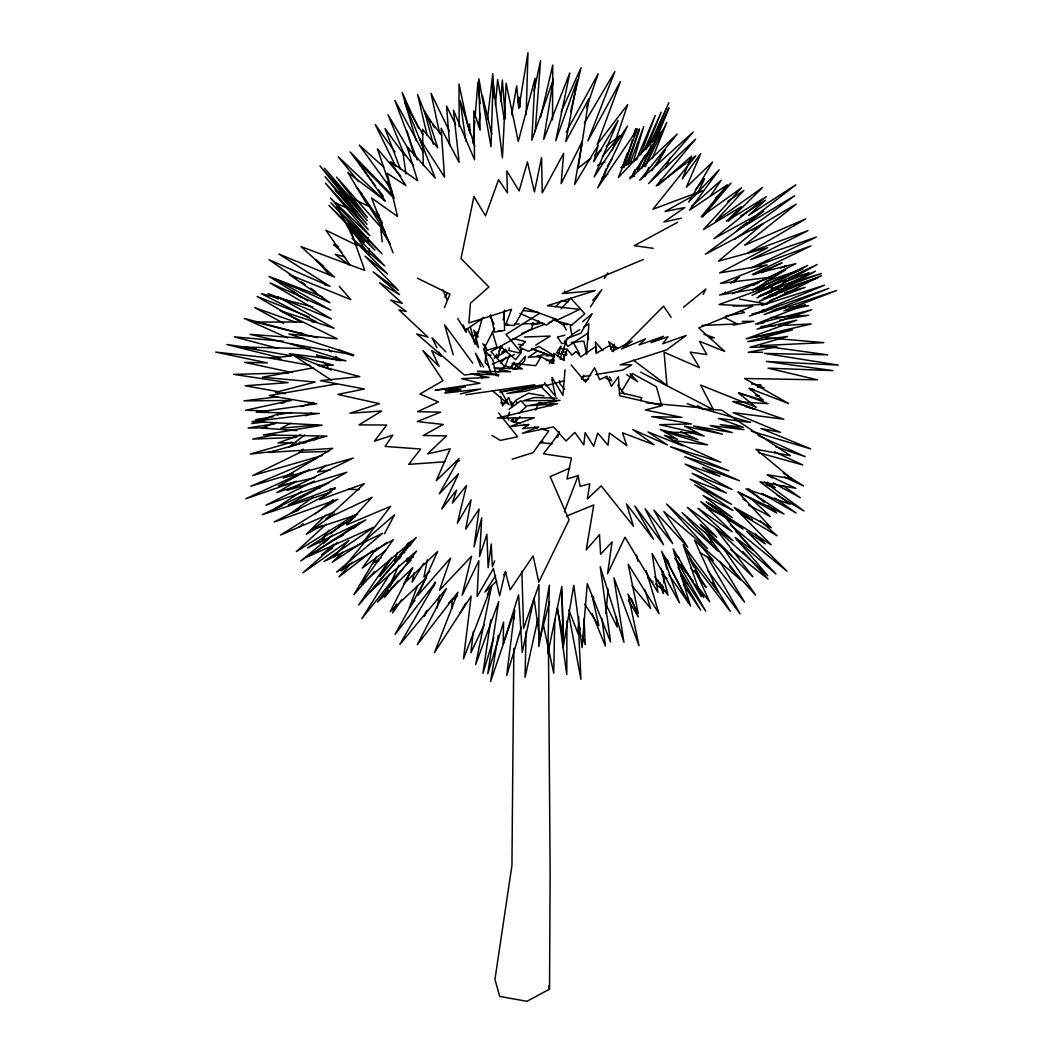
<?xml version="1.0" encoding="UTF-8"?>
<svg xmlns="http://www.w3.org/2000/svg" width="1054" height="1054" viewBox="0 0 1054 1054"><rect width="100%" height="100%" fill="white"/><g stroke="black" fill="none" stroke-linecap="round" stroke-linejoin="round"><path stroke-width="1.5" d="M552.52 119.892L552.744 65.084L540.518 117.534M566.933 620.911L566.762 674.455L557.579 608.118M513.851 648.408L511.928 865.532L494.945 979.416L499.715 996.438L527 1001.3L549.529 989.139L550.148 872.343L548.436 643.836M559.582 380.56L559.569 383.34L564.667 389.466M514.115 618.803L514.181 612.216M515.867 421.416L515.893 418.122M554.786 619.541L553.719 673.15L543.442 625.18M526.104 631.32L525.05 677.314L537.935 618.698M526.17 114.622L527.988 52.7L518.779 108.496L516.671 85.809L511.704 114.702M578.712 616.603L578.172 634.007L568.831 609.937M451.758 608.553L452.166 598.843M535.195 131.658L540.557 60.737L534.009 91.026M586.538 354.355L588.909 323.828L583.626 327.175M472.982 143.265L474.801 120.828M475.051 117.613L477.897 82.344L480.071 103.397M565.01 369.809L562.941 395.29L551.98 377.372M500.624 101.224L502.35 80.025L505.393 118.812M495.38 105.216L497.659 79.564L504.352 119.589M605.839 613.507L608.158 589.226M487.462 119.379L492.771 73.675L494.221 98.075M473.365 631.465L470.888 652.729L484.273 624.64M478.582 126.454L480.189 113.463M468.701 130.367L469.504 123.977L470.229 133.726M613.323 351.72L614.377 344.236L610.595 349.203M490.821 619.857L482.93 673.322L493.786 637.683M503.219 319.81L504.682 310.153M498.252 635.338L490.597 681.53L514.76 610.371L506.697 675.522L521.387 627.143M509.266 347.873L508.818 350.495L518.805 352.853L522.31 348.492M498.265 357.411L500.4 346.305L515.643 359.638L521.229 352.55L506.039 334.487L539.398 313.446M427.305 559.793L423.958 577.052L429.808 571.466M437.081 608.013L439.597 595.339M533.06 322.643L531.783 328.822L490.94 351.614L504.523 366.423L498.107 372.47M520.65 351.878L521.269 349.019M414.248 572.572L412.114 582.137L423.748 563.363M407.292 558.172L406.567 561.242L413.273 556.947M410.164 545.88L411.244 541.269M570.662 111.592L581.031 67.693L561.11 111.974M517.962 102.001L519.121 97.258L520.202 106.968M539.832 639.159L549.516 601.689M397.2 552.533L394.683 562.006L409.611 542.349M557.566 437.423L559.16 431.6M474.893 344.197L482.271 318.11M557.856 356.687L560.965 346.055L556.486 352.813L565.761 355.251M633.414 161.249L643.704 126.651L629.949 163.66M623.955 167.665L632.598 139.497M633.559 136.361L635.957 128.535L633.23 136.282M425.856 611.583L424.419 616.208L427.12 610.266M433.484 586.933L434.907 582.309M627.907 164.819L639.488 128.957L626.129 165.333M606.116 168.785L603.56 176.44L607.881 174.226M612.282 150.419L627.683 104.53L597.223 144.477L620.477 81.461L587.921 140.801L614.851 71.593L584.298 123.331M586.472 107.93L598.198 73.74L566.248 132.119M560.056 358.953L567.223 338.334L580.728 333.248L592.19 313.631L582.691 321.654M622.334 167.257L627.235 153.317M417.542 585.55L409.229 607.987L414.933 600.293M634.995 169.799L633.309 174.332L635.298 169.892M640.621 154.714L655.245 115.466L636.629 159.022M505.077 366.41L509.187 355.712M564.259 511.901L578.33 475.328M640.463 400.691L641.649 397.687L622.4 393.063L619.317 393.577M645.114 176.598L648.711 167.586M652.321 158.574L666.734 122.514L645.114 166.585M641.873 160.327L637.644 170.853L644.429 156.045M646.115 149.787L661.214 112.185L643.941 150.656M494.708 560.886L492.35 566.749L491.256 544.009L488.134 567.698L486.882 534.312L479.61 556.407L481.704 517.909L474.036 546.881L479.109 509.095L465.697 529.174L471.138 499.794L457.344 523.232L466.527 485.499L452.429 503.074L456.501 490.136L441.797 508.99L458.582 473.76L439.36 493.759L459.017 458.688L436.29 480.664L450.229 448.767L427.581 453.905L446.474 435.895L423.221 435.5L443.247 424.472L417.331 421.547L440.651 412.14L417.555 411.679L438.385 401.982L420.032 393.972L443.009 380.718L422.957 350.56L439.136 366.278L431.626 350.495L441.125 356.331L439.031 352.049M645.008 166.545L668.987 107.824L654.455 140.142M444.445 307.61L449.992 294.145L417.45 278.243M582.032 379.638L583.903 375.092M651.293 145.228L641.886 168.008L652.479 144.543M652.545 142.198L668.855 102.725L649.185 145.676M507.949 416.053L509.609 412.061M396.383 604.061L392.523 612.967L401.837 599.621M406.686 580.293L411.192 569.898M660.858 179.312L658.328 185.161L691.595 156.124L682.294 178.903L700.739 153.62L686.365 187.217L712.557 162.052L688.723 202.052L719.197 169.747L689.579 210.115L727.365 184.779L701.279 216.702L741.555 187.81L703.519 229.601L741.436 206.597L726.496 221.261L766.337 196.716L713.901 238.705L763.61 211.367L705.363 254.225L763.294 223.593L718.393 261.168L767.655 247.716L719.605 272.933L767.259 264.91L720.462 283.407L772.318 277.018L719.526 295.041L766.838 287.149L719.052 304.58L752.754 306.108L698.736 327.913L724.704 351.404L699.382 341.246L706.826 354.618L690.225 352.102L699.553 367.714L664.073 352.247L666.971 385.461L633.296 360.099M665.917 167.612L670.344 157.389M398.886 565.181L392.154 579.963L411.086 560.056M405.606 550.412L408.965 543.021M487.291 594.864L490.69 587.394M535.537 410.032L538.976 402.536L551.255 405.856M697.708 193.317L704.612 178.706L695.297 189.865M388.373 590.069L384.776 597.262L398.004 580.807M389.809 587.197L394.855 577.131L361.838 618.672L389.848 574.048M703.229 294.29L705.916 288.994L683.559 307.175M412.298 568.198L390.23 611.557L426.303 577.671L395.105 634.389L435.526 582.388L399.822 644.481L446.435 588.475L417.318 644.653L457.976 592.229L434.446 652.65L471.191 596.195L463.483 658.855L491.625 585.892L475.631 664.573L498.7 601.505L487.752 673.849L503.575 622.137L503.206 643.941L518.608 594.878L522.217 652.36L534.035 598.277L539.161 634.442M484.208 348.215L494.708 328.176M376.845 548.133L375.303 551.044L387.187 542.204M384.565 533.627L394.604 514.76L363.366 541.848L390.599 506.342L346.766 524.839L372.022 497.277L325.95 518.95L364.421 483.628L319.586 499.741L335.317 487.659L288.322 504.958L346.806 472.258L287.044 490.492L353.288 458.055L283.223 478.015L332.721 448.372L268.783 452.456L326.951 436.079L263.342 434.92L322.116 425.197L252.104 421.534L319.375 413.458L256.214 412.233L316.727 403.774L269.257 395.579L336.911 383.867M656.51 165.399L664.995 150.076L651.912 170.788M460.163 612.967L465.763 603.204M512.481 420.862L514.102 418.095M511.058 367.965L514.392 362.365L509.174 368.716M621.741 391.179L632.347 373.472L656.405 386.726L661.464 404.67M376.726 556.538L353.854 594.654L374.565 571.452M604.285 278.572L607.684 272.986M444.907 297.162L447.397 293.104M391.627 557.513L379.743 576.525L396.831 556.538M399.479 558.712L401.231 555.932L358.663 605.009L389.189 560.214M607.288 166.295L612.282 158.363M538.713 320.89L537.026 323.525L522.455 323.828M495.683 575.616L484.919 592.058L496.697 581.176M549.332 363.643L553.811 356.871M590.385 306.964L601.913 289.6L592.625 300.561M495.156 356.845L496.921 354.21M498.687 351.562L502.205 346.292M581.334 378.742L582.704 376.726L590.701 375.408M710.37 196.004L721.147 180.26L691.503 206.465M375.646 549.542L362.273 568.119L385.698 550.491M342.629 525.155L344.46 522.626L330.679 533.772M322.287 539.081L329.019 530.202M559.107 433.181L543.482 453.826L571.492 458.055L566.96 479.003L578.132 475.657L580.095 486.329L589.805 483.826L587.328 498.937L601.175 485.881L633.507 526.209L626.432 503.865L653.414 539.2L634.798 505.973L663.546 544.773L645.101 508.766L672.755 543.627L653.941 510.136L687.722 547.092L663.822 511.519L707.511 548.673L666.576 504.062L718.169 551.163L682.122 512.679L731.516 555.735L700.357 524.391L716.773 537.158L687.406 507.409L733.044 540.742L698.011 508.318L732.122 531.783L700.805 501.691L743.096 529.108L708.868 503.588M512.468 404.617L515.498 400.731L517.54 403.221M515.024 422.614L520.057 416.422M366.647 539.74L341.14 570.833L350.152 563.653M702.465 217.058L730.936 183.146L715.679 197.73M602.44 156.44L620.2 135.452L606.182 146.322M406.436 545.287L408.57 542.784M723.347 294.422L725.495 292.024M734.085 282.419L739.46 276.411L730.672 283.394M352.141 562.19L338.993 576.854L372.655 550.662M513.272 369.519L525.485 356.265L524.563 360.995L516.71 368.9M561.084 308.822L569.819 299.376M500.729 363.024L506.078 357.266M472.205 337.214L477.791 331.562M623.836 346.252L663.572 306.213L671.148 317.267M555.471 306.793L561.136 301.167M728.538 221.037L762.556 187.52L715.389 221.195L743.834 190.445L727.642 201.498M325.726 515.248L306.24 534.352L321.971 525.472M514.444 417.674L510.887 421.007L520.333 423.497M519.187 413.221L526.302 406.554L520.9 400.744L509.042 409.268M342.972 552.27L332.194 562.309L364.5 541.058M503.772 574.641L506.131 572.467M326.345 524.101L296.332 551.624L354.381 515.169M323.315 543.561L329.349 538.172M337.399 542.441L302.788 572.875L348.94 540.412L333.815 556.683L337.82 553.903M353.472 528.317L359.651 522.876L300.785 560.912L332.471 535.089M334.065 544.167L321.615 554.905L332.629 548.185M643.586 158.1L649.751 152.883L645.417 155.096M505.591 349.256L501.849 352.326L506.223 350.363M448.661 603.033L457.344 595.879M346.41 523.719L355.29 516.486M303.104 449.202L299.31 452.285L328.756 451.415M314.514 439.979L318.321 436.896L289.033 447.028L304.685 434.973M571.663 335.462L564.509 341.259L567.724 346.437L588.053 333.064L588.606 339.493M319.402 542.889L324.408 538.831M300.43 525.959L302.946 523.943M315.502 513.838L333.104 499.701M590.899 158.192L578.172 168.073L588.909 98.615L565.787 141.618L577.315 80.196L555.735 140.788L569.806 72.976L543.706 139.326L553.469 79.142L531.796 140.195L535.063 78.259L518.278 141.46L506.118 83.266L502.429 157.942L493.035 82.594L491.032 146.704L478.885 78.773L480.123 130.222L473.733 110.802L474.537 159.747L453.444 110.222L459.122 162.316L441.112 128.272L444.524 177.098L419.597 138.351L435.223 178.007L407.015 146.677L417.621 180.682L390.336 161.565L406.014 185.702L387.213 173.304L397.542 216.439L371.509 197.941L393.089 252.802M594.719 155.228L601.096 150.287M737.721 229.667L746.759 222.697M749.341 220.694L795.849 184.858L748.538 215.424L765.402 200.273L740.817 216.017M326.279 465.275L317.491 471.981L330.324 469.939M734.506 239.442L794.676 195.728L736.522 230.813M313.183 497.106L291.141 513.034L298.677 510.162M334.605 513.865L312.182 529.569L357.649 514.405M555.484 318.782L546.433 325.067L519.912 313.407M537.606 350.863L528.304 357.332L539.582 356.45M464.682 330.6L483.562 317.807M355.093 516.592L307.544 547.909L365.804 519.885L307.847 556.71L373.459 527.356L323.973 561.518L382.642 533.232L336.608 572.058L393.274 539.727L360.995 584.443L416.304 537.5L369.941 591.966L416.593 551.031L377.437 602.137L412.825 567.737L403.735 583.929L437.673 551.413L417.951 595.286L450.585 558.08L439.558 590.135L471.533 556.288L462.166 595.167L478.872 560.715L477.093 596.538L493.443 568.501L499.609 595.8L505.327 571.492L510.136 589.792L533.113 555.932L538.831 582.151L569.055 519.951L550.148 476.606L569.647 468.2M301.787 491.283L274.501 508.977L282.103 505.854M579.66 329.678L571.742 334.698L570.293 326.292L584.812 313.842L570.833 298.229M535.788 345.093L550.175 336.094L524.339 337.003M299.165 526.974L303.341 524.365M752.53 290.482L785.691 269.811L732.701 293.776M381.166 557.816L372.787 562.783L378.913 560.807M751.7 230.365L796.231 204.107L744.519 245.266L805.691 218.903L747.945 252.802L807.944 230.668L750.725 259.587L816.376 237.084L751.397 267.795L810.948 245.872L752.292 274.409L795.862 263.632L768.023 277.861M494.273 358.162L507.119 350.85M677.63 222.302L634.271 245.687L653.216 248.296M516.065 400.033L528.673 393.208L543.969 395.935M309.599 469.373L278.19 485.947L314.922 477.726M554.061 361.087L551.189 362.602L553.943 363.222M564.101 355.804L566.973 354.289L563.758 354.539M329.665 493.14L274.264 521.98L337.978 499.188L280.575 535.037L333.973 512.06M783.715 267.084L786.613 265.582L780.592 268.059M620.872 167.599L636.761 159.51M753.36 285.344L759.223 282.353M330.653 541.611L343.63 534.984M601.847 178.047L606.129 175.886M290.93 423.181L280.693 428.332L317.728 424.92M305.541 415.829L311.391 412.878M314.382 481.059L265.977 505.143L329.243 482.561L262.327 514.681L331.022 492.139M302.103 451.455L252.644 475.578L322.524 455.447M761.475 272.736L782.068 262.841L753.439 274.804M597.473 165.438L604.877 161.908M304.764 471.375L245.845 498.753L296.464 481.256L276.846 492.587L300.14 484.682M755.797 289.613L807.68 265.463L752.029 295.344L817.127 264.514L756.864 297.9L815.414 271.247L759.315 301.339L821.448 275.687L761.805 305.37L824.439 285.239L749.447 316.095L828.773 288.374L764.071 314.566L836.612 290.522L783.899 310.811L805.454 304.698L755.389 324.092L811.712 309.757L757.088 329.138L796.771 320.192L746.127 338.861L792.516 329.836L747.787 341.641L787.562 336.45L749.974 347.306L777.061 346.753L748.116 352.339L762.74 352.273M492.231 364.144L514.668 354.46M316.661 458.358L250.839 486.237L293.21 473.43M643.335 259.482L562.256 293.526L595.128 290.614L547.448 305.673L579.595 309.415L557.777 319.836L524.681 307.689L514.431 325.502L505.617 325.04L511.519 309.296L468.872 322.998L470.453 303.223L488.885 286.991L461.006 258.533L473.931 196.531L485.512 215.859L498.582 179.694L507.409 192.882L506.842 170.893L519.108 190.932L527.448 161.987L534.418 191.92L541.558 157.586L542.257 192.829L563.626 153.357L561.163 183.633L582.322 141.157L574.68 184.318L598.185 145.202L593.679 161.789L618.066 120.617L594.232 176.835L627.433 126.164L597.75 187.796L637.499 128.996L618.461 177.48L662.979 130.129L629.844 178.851L677.169 134.082L639.738 180.274L693.216 132.053L648.592 183.554L695.614 139.128L656.155 185.978L695.745 155.834L652.953 209.245L702.465 190.682L665.034 211.459L684.863 207.533L663.875 222.012L681.385 218.231M754.493 288.822L802.7 269.073L765.402 281.655M566.472 516.131L593.784 504.932L586.248 549.859L599.515 534.668L600.609 554.285L612.084 541.888L607.565 573.705L624.982 537.237L657.867 592.295L652.149 553.495L679.408 602.756L661.583 551.242L690.502 606.024L673.163 548.884L701.253 596.709L683.216 544.826L718.143 592.098L694.467 540.004L740.817 580.056L705.218 532.178M764.269 293.895L767.22 292.696M521.967 333.262L544.536 324.289M549.055 322.498L552.072 321.299M276.451 422.404L261.787 428.043L297.004 430.612M583.916 380.56L588.475 378.834M769.987 300.509L805.098 287.399L784.545 292.748M758.643 291.655L772.424 286.543M783.135 282.564L809.156 272.907L788.972 279.178M540.03 442.575L543.008 441.468M280.338 413.168L251.787 423.55L264.594 421.956M768.379 295.7L817.614 277.848L779.077 289.797M300.733 434.801L278.032 442.943L296.108 442.785M760.474 295.212L778.735 288.717M784.822 286.543L821.356 273.553L771.344 288.519M283.302 412.72L277.242 414.789L291.51 412.522M301.457 406.515L313.565 402.378M400.349 553.917L404.947 552.441M512.178 459.188L533.113 452.627L548.699 430.941L540.821 428.873M756.377 289.297L764.137 286.886M768.788 285.436L785.876 280.14M759.038 296.016L771.37 292.182M292.156 442.113L250.246 454.076L275.766 451.178M542.533 386.581L525.445 391.153L506.869 393.577L544.694 384.578L499.846 392.075L534.852 384.776L465.815 394.763M545.629 385.751L564.272 380.771M763.979 298.098L776.627 294.804M564.878 335.212L557.447 337.043L561.756 343.525L566.499 343.011M460.532 393.88L480.861 388.979L445.21 393.076M755.731 336.819L811.172 323.973L778.735 325.581M629.976 177.164L634.587 176.11M786.271 310.311L808.55 305.647L789.235 307.557M281.352 403.247L284.554 402.588M274.765 434.735L252.723 439.096L296.266 437.384M725.942 316.081L744.572 312.551L740.672 310.403M752.121 313.894L766.153 311.246M773.939 309.771L783.293 308.005L776.824 308.703M445.025 392.523L460.861 389.572L445.407 390.639L465.341 386.858L435.038 390.204L479.992 383.248L461.573 378.649L489.148 377.437L470.861 373.867L498.911 374.868L477.396 371.258L510.558 371.759L494.142 367.886L522.336 368.913L512.112 363.248L535.761 365.698L541.097 356.634L553.179 363.525L553.851 353.34L563.086 359.533L567.302 349.454L571.927 355.132L575.998 351.535L580.754 356.832L595.853 346.463L596.182 353.301L610.002 345.304L612.19 351.245L632.255 341.061L621.425 349.045L645.549 338.821L639.001 344.987L663.612 336.266L650.964 342.655L667.999 336.727L662.768 343.762L686.22 335.422L666.695 349.836L620.108 364.803L631.741 364.868L622.677 370.086L595.497 374.605M313.565 367.806L262.354 377.24L315.159 382.035L275.371 392.444L285.133 393.709M733.11 325.067L753.794 321.286L742.266 321.444M273.473 416.593L255.845 419.716L265.713 419.334M531.901 324.856L542.757 322.946M757.312 323.96L763.702 322.88M779.67 320.166L808.405 315.291L770.975 317.597M275.186 423.655L248.098 428.016L267.439 427.884M315.62 488.489L320.495 487.752M549.859 403.695L554.127 403.115M709.395 338.374L714.23 337.741L703.901 334.25M277.61 396.805L243.975 400.863L291.312 400.428L245.687 410.243L268.533 410.994M571.242 342.497L583.876 341.114L586.591 353.762M762.279 310.271L771.976 309.23M765.085 309.942L768.313 309.626M776.35 308.835L786.02 307.873M546.025 355.936L552.467 355.435M488.068 355.303L490.98 355.079M444.814 461.784L408.741 464.366L420.651 449.017L385.053 446.422L392.813 435.104L374.447 441.191L386.686 425.039L359.006 424.881L381.653 410.981L349.875 413.273L379.414 403.682L337.833 394.433L364.394 388.979L320.363 380.665L359.783 376.607L317.702 365.343L333.446 365.185L289.27 353.657L345.962 360.876L290.377 343.802L353.88 354.921L288.915 333.999L337.214 338.848L280.1 310.732L334.013 328.242L278.006 296.925L331.417 318.954L270.127 282.973L330.798 310.139L275.199 279.007L329.955 302.696L289.283 274.646L350.85 299.679L339.296 286.372M456.29 460.967L459.57 460.73M732.873 306.121L767.062 304.105L739.605 299.099M760.909 326.463L775.494 325.739M702.056 325.409L737.326 323.96L724.296 317.399M546.236 360.284L554.325 360.06M288.756 372.971L233.672 374.354L288.164 382.628L245.147 385.764L279.06 391.798M504.629 324.197L507.87 324.131M514.352 323.986L519.214 323.894M756.377 385.435L761.265 385.395L751.568 383.919M299.402 442.746L305.976 442.693M302.221 321.971L255.555 322.089L317.386 337.754M311.879 321.944L316.701 321.931L261.379 293.697L312.682 306.885M310.1 348.716L241.129 346.99L291.668 355.87L270.417 358.136L310.377 365.461M330.152 488.858L335.001 488.99M347.912 489.319L359.216 489.609M557.079 398.188L534.497 397.503L523.113 400.81L560.056 400.336L527.013 405.79L557.685 403.748L497.277 418.082L534.259 417.766L509.82 426.633L528.884 424.459L522.626 428.662L538.831 426.936L522.349 433.273L553.561 426.936L566.024 441.02L574.825 432.43L583.797 444.867L585.168 432.667L593.731 446.395L597.71 433.062L608.053 445.249L609.357 432.97L626.787 445.578L622.492 432.812L654.126 444.762L632.848 429.571L667.459 444.999L648.039 431.942L682.913 445.895L664.481 435.394L677.366 439.399L660.199 429.413L697.906 439.663L680.581 431.666M567.803 324.566L563.192 324.276L566.314 329.942M702.241 408.86L721.608 410.151L790.395 455.684L755.968 449.294L791.475 478.621L767.207 474.735L795.875 488.305L759.947 481.81L790.144 504.22L745.942 488.845L784.044 514.049L738.248 492.205L771.093 527.764L734.295 507.448L771.159 544.799L722.161 513.785L752.767 550.175L735.231 537.474L767.747 575.629L715.468 528.278L752.846 576.815L700.791 525.406M304.013 338.426L250.075 334.342L305.423 347.28M473.483 341.048L476.658 341.298M561.532 351.865L566.327 352.247M756.047 395.685L759.262 395.948L756.061 395.25M539.411 442.667L552.349 443.721M762.213 337.372L823.82 342.629L760.553 345.633L827.759 354.842L764.558 353.406L838.273 365.092L766.245 361.456L832.963 370.639L768.05 368.149L817.443 379.809L744.638 378.505L788.55 403.498L749.065 388.267L763.373 400.191L738.604 393.182L756.232 407.292L700.594 385.066L713.532 409.808L640.608 372.102M500.597 402.747L505.261 403.142L504.273 400.454M283.421 341.298L234.278 336.858L278.098 348.373M518.384 344.434L523.206 344.869M646.392 402.786L698.512 407.582L750.698 422.39L718.42 418.425L743.189 427.305L720.198 424.63L743.979 429.663L710.251 425.566L732.253 432.575L693.506 425.974L722.412 434.182L684.494 426.093L704.23 436.079L690.291 432.733M749.697 389.585L754.506 390.046M498.239 330.745L501.506 331.075M757.681 387.108L764.045 387.78L757.602 386.66M274.541 358.479L215.727 352.102L267.281 362.892L244.752 362.365L292.037 372.51M277.808 358.834L281.075 359.19M523.008 310.508L537.448 312.208M249.534 347.741L226.847 344.513L279.877 357.741M252.776 348.202L256.017 348.65M749.763 388.649L752.951 389.163M562.032 300.798L568.29 301.852M513.061 421.705L516.262 422.259M564.153 348.808L567.25 349.375M299.455 442.048L302.617 442.64M513.008 338.466L525.498 341.667L519.372 347.28L528.383 351.298L538.976 346.489L553.851 355.514M344.671 256.754L335.212 254.317L349.309 265.028M523.482 424.327L528.212 425.566M534.523 427.226L537.672 428.056M552.836 319.902L571.742 325.119M758.946 452.798L802.726 464.933L774.374 451.771M324.672 284.764L327.768 285.621M610.319 346.252L618.224 348.518M745.731 406.646L754.98 409.308L733.624 401.732M751.331 431.178L810.763 448.912L760.909 428.491L780.527 432.311L733.149 412.641L783.847 419.215L732.767 401.455L768.089 403.682L738.907 392.694M766.126 484.774L775.349 487.712L767.325 482.152M503.904 365.474L516.17 369.453M687.168 403.722L704.191 409.466L697.353 405.434M775.836 446.751L805.151 456.619L758.182 435.46M531.677 348.94L554.509 356.819M560.609 358.927L563.653 359.967M295.607 322.142L254.739 307.649L283.658 323.315M549.121 404.367L552.046 405.434M531.545 348.479L546.789 354.21L536.763 356.041L540.689 358.189M290.957 302.248L268.124 293.644L278.177 299.086M322.498 296.846L269.033 276.438L307.952 300.983M309.428 317.149L257.084 296.503L300.772 322.023M331.391 370.086L292.577 354.697L331.536 380.336M338.255 349.73L353.064 355.909M287.689 337.926L244.317 318.44L303.921 334.276L301.022 332.708M761.502 493.549L770.25 497.528M606.05 378.346L611.768 380.955L609.476 376.818M784.334 477.001L803.635 485.999L783.135 473.062M338.044 246.596L333.683 244.554L341.852 252.169M706.812 507.923L725.679 516.737L706.154 501.73L732.148 517.567L703.018 495.499L733.044 510.465L694.784 484.866L731.674 504.405L690.093 479.148L726.404 493.048L692.096 473.338L732.029 489.491L685.034 464.089L719.948 476.355L702.623 467.607L739.539 480.756L684.744 456.659L728.709 470.782L670.291 446.659L720.725 462.245L672.781 440.48L707.616 444.907L665.904 432.127L696.417 432.917L659.659 424.709L691.371 423.932L651.728 416.646L681.964 417.384L645.377 410.019L662.347 405.54L619.633 395.737L618.434 376.66L611.452 386.331L606.867 376.225L599.634 379.664L594.614 367.793L585.602 382.207L571.097 364.855M357.359 245.49L325.923 230.246L349.981 264.976M741.094 514.181L752.451 519.714L735.244 508.595M743.044 499.293L745.889 500.69L743.268 498.74M748.485 504.985L770.237 516.46L749.961 497.475M738.143 491.994L776.653 512.955L767.984 505.525M773.293 482.877L800.276 497.725L782.938 485.525M511.901 420.072L516.117 422.417M762.213 493.68L796.02 512.955L774.848 498.028M708.96 503.417L721.542 510.703M777.18 495.288L804.018 511.006L764.532 481.968M699.751 552.441L713.36 560.53L698.011 542.612M742.49 514.971L777.127 535.788L760.342 520.834M491.981 435.394L500.294 440.401L517.633 436.804L498.674 413.063M344.777 199.232L342.036 197.506L351.008 206.992M554.707 319.533L564.312 325.66M626.722 374.684L637.67 381.746L630.147 373.748M559.911 347.477L563.837 350.152M295.871 278.124L269.06 259.745L329.876 286.319L278.862 254.04L334.395 276.965L301.075 246.662L364.737 270.404L348.492 224.225L366.186 250.892M301.233 281.8L305.252 284.567M310.614 288.243L315.976 291.918M768.261 475.196L772.266 478.015M617.749 348.387L608.685 341.562L610.872 347.728M661.978 574.588L667.063 578.422M292.366 290.851L301.273 297.689M730.778 549.674L768.102 579.041L742.714 551.4M647.947 577.948L652.979 581.953M655.496 583.956L666.813 592.98L665.193 590.28M339.375 209.891L336.832 207.862L340.02 211.459M730.462 525.024L786.903 571.123L746.746 531.321L765.244 543.851L754.875 533.482M748.182 488.529L764.282 502.336M736.417 539.49L775.994 574.074L735.784 531.295M317.399 260.839L323.538 266.319M674.217 553.534L678.987 557.79M690.884 568.422L699.224 575.866L683.493 544.773M383.722 167.059L359.269 145.083L391.732 189.852M385.197 201.13L338.215 156.769L358.65 181.657M328.861 349.638L331.167 351.865M335.765 356.318L340.363 360.771L316.384 354.934L318.69 357.266M394.222 198.415L358.4 162.224L385.053 200.682L347.912 172.566L367.951 205.938L335.08 190.221L357.556 212.737L335.119 202.711L353.643 238.362M323.301 361.93L327.926 366.594M539.885 385.448L555.801 401.627M445.829 351.799L432.035 337.794L436.936 347.78M393.511 196.65L350.139 151.947L375.474 185.82M489.517 367.148L485.183 362.629L486.342 349.006L482.772 343.617M496.026 373.906L498.199 376.173M353.248 209.364L356.608 212.921M729.539 566.604L755.626 595.128L723.123 547.961M564.377 291.023L566.525 293.42M602.901 350.574L595.352 341.97L596.524 352.985M316.174 259.745L329.836 275.476M400.744 176.189L377.437 148.812L393.695 196.861M662.795 554.826L668.052 561.018M680.66 575.866L688.012 584.522L678.025 567.592M544.431 382.747L555.577 396.357L551.822 379.137M632.018 585.708L650.621 608.461L644.877 589.7M355.909 186.466L362.062 194.055M674.758 558.198L693.242 581.268M697.34 586.406L709.658 601.781L695.034 569.937M482.468 378.294L478.476 373.314L464.379 375.013L416.738 333.881L428.003 337.201L398.939 309.85L406.422 311.549L390.705 300.1L402.338 303.394L379.559 282.788L399.532 294.593L373.156 271.84L398.386 290.311L365.04 256.135L387.424 273.882L351.957 238.217L384.815 266.016L351.232 230.734L364.223 242.367L328.953 205.438L374.934 250.114L330.798 202.724L382.022 253.856L330.534 198.126L369.835 235.701L325.502 183.212L368.215 229.522L325.093 176.703L366.963 224.265L319.942 165.847L367.293 220.629L324.5 168.179L367.319 217.335L336.503 177.072L384.815 231.761L360.073 191.683L381.825 222.987M492.416 390.744L509.029 404.802L500.018 389.545M708.999 557.289L744.572 602.163L720.093 561.874M441.745 135.373L427.845 117.455L437.753 147.81L422.535 129.247L423.286 165.438M413.655 165.676L402.76 151.46L405.961 173.923M697.3 575.84L706.167 587.447L697.432 573.705M378.399 189.733L383.274 196.242M707.774 570.557L740.092 613.863L707.129 556.486M379.111 215.279L376.252 211.419L382.154 222.763M617.868 385.145L624.521 394.236M472.785 363.222L444.669 324.869L453.22 354.816M404.393 155.083L385.013 128.522L400.415 169.127M654.784 576.96L668.065 595.154L661.135 568.29M395.013 151.934L375.211 124.477L395.79 166.532M668.947 574.878L688.552 602.993L665.39 557.988L669.013 563.323M593.824 598.132L591.992 595.523L598.856 625.615L584.68 604.1M680.897 564.272L692.781 581.426M694.612 584.074L696.43 586.709M698.262 589.344L703.743 597.262L697.116 586.037M683.493 584.68L700.673 610.042L681.74 577.987M680.462 573.205L705.745 611.136L676.365 559.924M478.305 336.885L473.826 330.152L478.503 347.701L467.199 328.466M457.607 318.466L466.355 332.168L463.141 324.988M390.204 243.909L380.744 229.008L382.233 241.761M712.754 582.388L730.317 611.36L689.724 558.37L693.716 567.052M431.152 122.093L424.433 110.933L433.22 144.174M432.825 124.886L434.511 127.679M661.938 584.878L663.559 587.579M628.316 600.2L638.329 616.972L631.438 598.804M507.396 417.384L509.003 420.085M409.611 151.078L388.03 114.767L404.644 155.478M483.654 367.055L475.433 353.13L480.795 366.608M422.997 134.596L404.578 102.119L423.471 148.535M573.363 342.669L579.634 353.986M511.48 401.903L513.601 405.724M423.115 152.066L394.828 100.328L417.213 159.918M489.662 315.673L494.01 323.986M484.339 344.513L487.251 350.271L496.987 347.135L492.363 332.036M606.313 605.141L617.183 626.998L616.327 617.301M455.644 124.662L446.553 106.019L449.702 145.61M449.36 131.025L431.033 93.345L439.702 133.529M418.306 128.074L402.206 92.62L416.159 140.59M708.551 535.287L711.753 542.718M442.772 289.692L447.239 300.206M386.897 181.855L392.536 195.24M657.841 579.911L663.467 593.494L660.067 582.638M592.111 613.468L605.418 646.115L601.979 618.421M427.226 118.838L417.595 94.531L427.173 135.413M474.787 146.137L460.097 100.525L465.894 141.104M511.822 406.739L508.818 397.424L502.56 405.869L500.558 396.344M579.292 626.208L580.267 629.264M582.243 635.391L585.194 644.587L584.153 618.698M646.128 570.57L658.948 613.573L628.21 564.285L638.223 613.454L628.092 594.087L639.014 645.759L613.929 577.776L623.928 642.242L600.24 566.749L610.529 641.86L587.262 583.679L582.085 647.564L573.771 585.26L563.231 647.103L561.835 586.406L547.803 653.678L549.345 585.22L538.818 646.589L539.002 584.614L523.601 628.355L521.849 571.334M491.085 374.13L483.694 348.94L492.864 359.862L496.21 375.725M407.068 130.92L414.156 155.979M548.66 986.043L549.529 989.139M470.374 326.872L474.471 342.629M482.403 95.611L491.77 134.201M663.493 555.01L666.932 569.252M636.432 554.997L637.92 561.268M490.663 314.803L494.576 332.063L504.629 330.403L503.891 311.391M557.052 608.487L563.508 637.42M468.174 127.27L459.004 84.07L459.149 126.717M568.778 614.205L580.938 679.263L578.462 626.353M368.017 237.743L368.452 242.367M369.019 248.52L369.585 254.686M561.835 591.887L563.337 632.545M564.009 354.671L564.193 360.494M663.335 571.637L663.677 582.849"/></g></svg>
